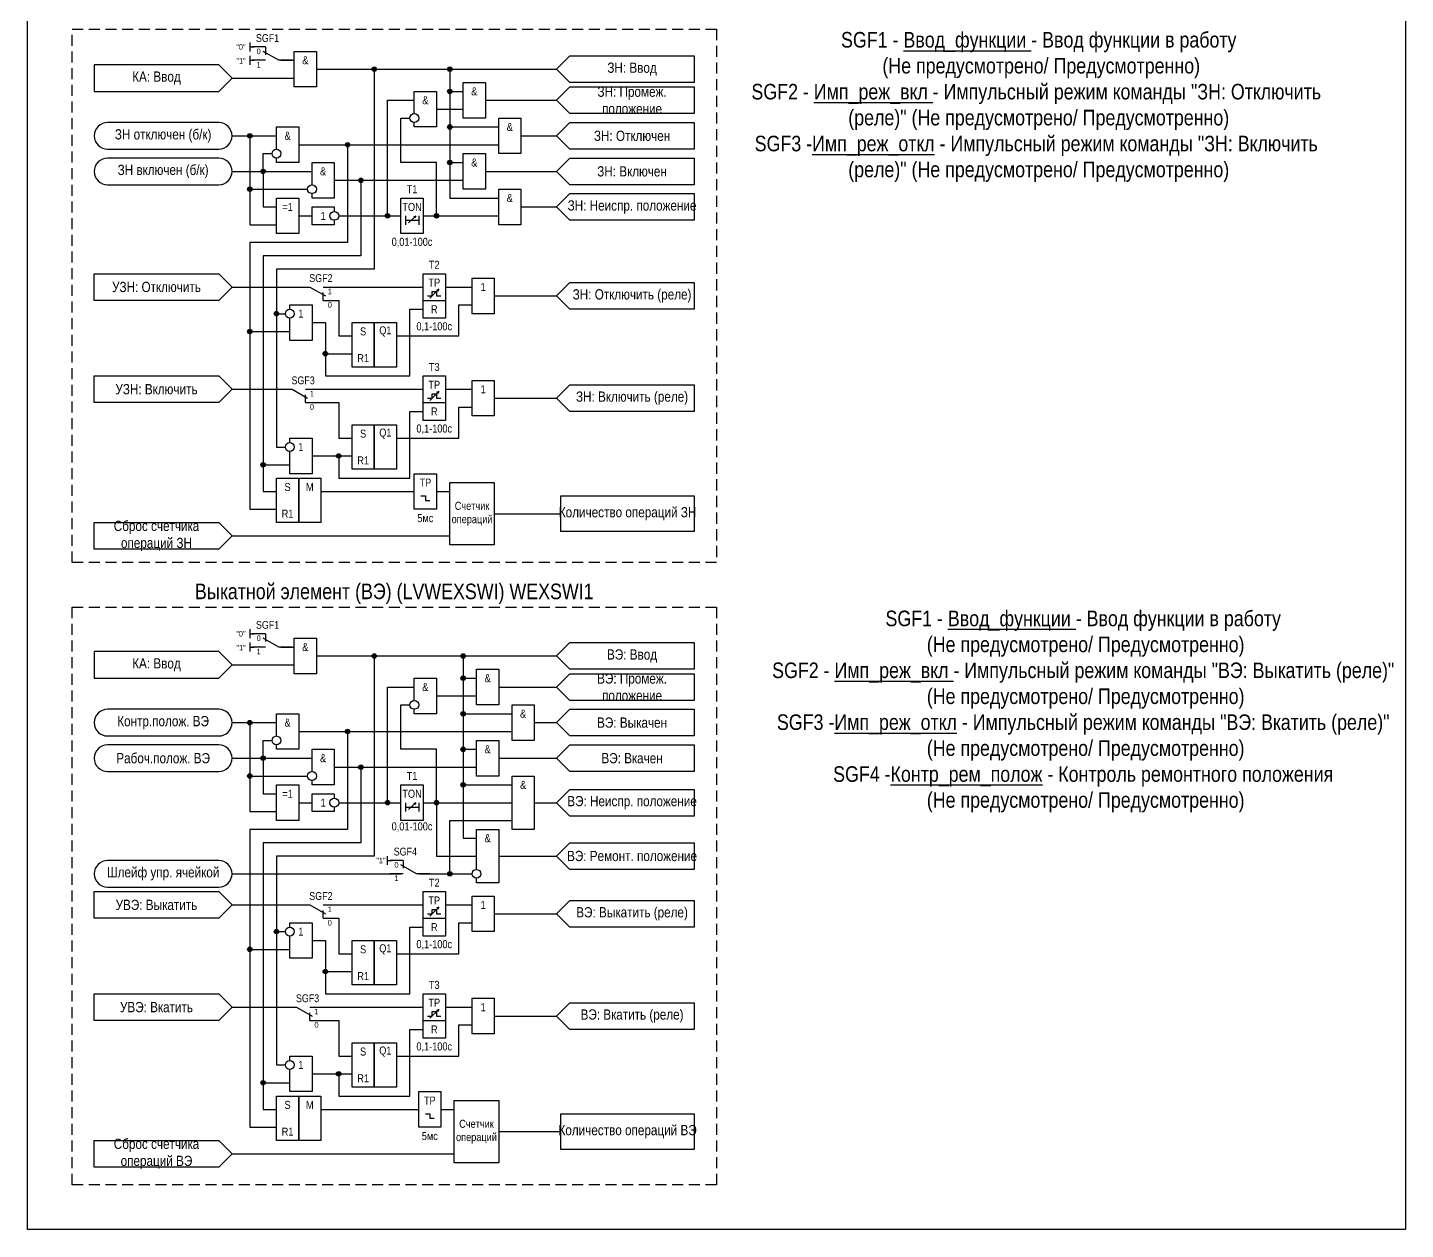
# Model space of a CAD drawing. Header units: millimetres. Extents: x -2266 to 475, y 0 to 470.
# Drawn here: x -2253 to -1943, y 8 to 278.4 of the extents above; entities that cross this region are included whole.
import ezdxf
from ezdxf.enums import TextEntityAlignment as Align

# ---------------------------------------------------------------- set-up
doc = ezdxf.new("R2010")
doc.units = ezdxf.units.MM
doc.linetypes.add('штриховая2', pattern=[0.375, 0.25, -0.125])
doc.layers.add('TEXT', color=7, linetype='Continuous', lineweight=25)
doc.layers.add('Основная', color=7, linetype='Continuous')
doc.styles.add('2.5_Gost_RD', font='ARIALN.TTF', dxfattribs={"height": 2.5})
doc.styles.add('3.5_Gost_RD', font='ARIALN.TTF', dxfattribs={"height": 3.5})
doc.styles.add('Вывод', font='ARIALN.TTF', dxfattribs={"height": 2.5})
doc.styles.add('Компонент', font='ARIALN.TTF', dxfattribs={"height": 3.5})

# ---------------------------------------------------------------- blocks, each defined once
blk = doc.blocks.new('Точка')
at = {"ltscale": 100}
h = blk.add_hatch(color=256, dxfattribs=at)
h.dxf.hatch_style = 1
edge = h.paths.add_edge_path()
edge.add_arc((0, 0), 0.5, 0, 360)
blk.add_circle((0, 0), 0.5, dxfattribs=at)
blk = doc.blocks.new('*U958')
at = {"layer": 'Основная', "color": 0}
blk.add_line((0, 0), (7, 4), dxfattribs=at)
at = {"layer": 'Основная', "ltscale": 0.35}
blk.add_line((6, 6), (6, 2.5), dxfattribs=at)
blk = doc.blocks.new('*U1055')
at = {"layer": 'Основная', "color": 0}
for p, q in [((-3, 6), (-9, 6)), ((-3, 0), (-9, 0)), ((9, 0), (3, 0))]:
    blk.add_line(p, q, dxfattribs=at)
at = {"layer": 'Основная', "ltscale": 0.25, "xscale": -1}
blk.add_blockref('*U958', (3, 0), dxfattribs=at)
at = {"layer": 'Основная'}
for tag, height, style, p in [('В1', 2.5, 'Вывод', (-13, 6)), ('ОУ', 3.5, 'Компонент', (-2, 10)), ('В2', 2.5, 'Вывод', (-6, 4)), ('В3', 2.5, 'Вывод', (-6, -2))]:
    blk.add_attdef(tag, text='', height=height, dxfattribs=dict(at, style=style)).set_placement(p, align=Align.MIDDLE_CENTER)
blk = doc.blocks.new('*U985')
at = {"layer": 'Основная', "color": 0}
for p, q in [((-3, 6), (-9, 6)), ((-3, 0), (-9, 0)), ((9, 0), (3, 0))]:
    blk.add_line(p, q, dxfattribs=at)
at = {"layer": 'Основная', "ltscale": 0.25, "xscale": -1}
blk.add_blockref('*U958', (3, 0), dxfattribs=at)
at = {"layer": 'Основная'}
for tag, height, style, p in [('В1', 2.5, 'Вывод', (-14, 6)), ('ОУ', 3.5, 'Компонент', (-2, 10)), ('В2', 2.5, 'Вывод', (-6, 4)), ('В3', 2.5, 'Вывод', (-6, -2))]:
    blk.add_attdef(tag, text='', height=height, dxfattribs=dict(at, style=style)).set_placement(p, align=Align.MIDDLE_CENTER)
blk = doc.blocks.new('*U1049')
at = {"layer": 'Основная', "color": 0}
for p, q in [((-9, 0), (-3, 0)), ((3, 6), (9, 6)), ((3, 0), (9, 0))]:
    blk.add_line(p, q, dxfattribs=at)
at = {"layer": 'Основная', "ltscale": 0.25}
blk.add_blockref('*U958', (-3, 0), dxfattribs=at)
at = {"layer": 'Основная'}
for tag, height, style, p in [('В2', 2.5, 'Вывод', (6, 8)), ('В1', 2.5, 'Вывод', (14, 6)), ('В3', 2.5, 'Вывод', (6, 2)), ('ОУ', 3.5, 'Компонент', (2, -4))]:
    blk.add_attdef(tag, text='', height=height, dxfattribs=dict(at, style=style)).set_placement(p, align=Align.MIDDLE_CENTER)

msp = doc.modelspace()

# ---------------------------------------------------------------- linework, layer by layer
at = {"ltscale": 100}
for p, q in [((-2203, 275), (-2203, 273)), ((-2203, 274), (-2202, 274)), ((-2203, 272), (-2203, 270)), ((-2203, 271), (-2202, 271)), ((-2164, 236), (-2164, 236)), ((-2162.5, 217.5), (-2160.5, 219.5)), ((-2160.5, 219.5), (-2161.01, 219.25)), ((-2160.5, 219.5), (-2160.74, 219.02)), ((-2162.5, 194.5), (-2160.5, 196.5)), ((-2160.5, 196.5), (-2161.01, 196.25)), ((-2160.5, 196.5), (-2160.74, 196.02)), ((-2163.5, 172), (-2162.5, 172)), ((-2203, 143), (-2203, 141)), ((-2203, 142), (-2202, 142)), ((-2203, 140), (-2203, 138)), ((-2203, 139), (-2202, 139)), ((-2193, 139), (-2193, 139)), ((-2164, 104), (-2164, 104)), ((-2172, 90), (-2172, 92)), ((-2172, 91), (-2171, 91)), ((-2162.5, 78.5), (-2160.5, 80.5)), ((-2160.5, 80.5), (-2161.01, 80.25)), ((-2160.5, 80.5), (-2160.74, 80.02)), ((-2162.5, 55.5), (-2160.5, 57.5)), ((-2160.5, 57.5), (-2161.01, 57.25)), ((-2160.5, 57.5), (-2160.74, 57.02)), ((-2162.5, 33), (-2161.5, 33))]:
    msp.add_line(p, q, dxfattribs=at)
at = {"color": 7, "ltscale": 100}
for p, q in [((-2167.3, 234.46), (-2165.63, 235.95)), ((-2165.63, 235.95), (-2166.15, 235.73)), ((-2165.63, 235.95), (-2165.89, 235.48)), ((-2167.3, 102.46), (-2165.63, 103.95)), ((-2165.63, 103.95), (-2166.15, 103.73)), ((-2165.63, 103.95), (-2165.89, 103.48))]:
    msp.add_line(p, q, dxfattribs=at)
at = {"color": 3, "ltscale": 100}
msp.add_lwpolyline([(-2253, 458), (-1943, 458), (-1943, 8), (-2253, 8)], close=True, dxfattribs=at)
at = {"linetype": 'штриховая2', "ltscale": 10}
for points in [[(-2098, 158), (-2243, 158), (-2243, 278), (-2098, 278)], [(-2098, 18), (-2243, 18), (-2243, 148), (-2098, 148)]]:
    msp.add_lwpolyline(points, close=True, dxfattribs=at)
at = {"ltscale": 100}
for points in [[(-2193, 273), (-2188, 273), (-2188, 265), (-2193, 265)], [(-2238, 270), (-2238, 264), (-2210, 264), (-2207, 267), (-2210, 270)], [(-2155, 266), (-2150, 266), (-2150, 258), (-2155, 258)], [(-2147, 258), (-2142, 258), (-2142, 250), (-2147, 250)], [(-2155, 250), (-2150, 250), (-2150, 242), (-2155, 242)], [(-2147, 242), (-2142, 242), (-2142, 234), (-2147, 234)], [(-2197, 240), (-2192, 240), (-2192, 232), (-2197, 232)], [(-2169, 240), (-2164, 240), (-2164, 232), (-2169, 232)], [(-2238, 223), (-2210, 223), (-2207, 220), (-2210, 217), (-2238, 217)], [(-2164, 223), (-2159, 223), (-2159, 213), (-2164, 213)], [(-2153, 222), (-2148, 222), (-2148, 214), (-2153, 214)], [(-2164, 217), (-2159, 217), (-2159, 213), (-2164, 213)], [(-2180, 212), (-2175, 212), (-2175, 202), (-2180, 202)], [(-2175, 212), (-2170, 212), (-2170, 202), (-2175, 202)], [(-2238, 200), (-2210, 200), (-2207, 197), (-2210, 194), (-2238, 194)], [(-2164, 200), (-2159, 200), (-2159, 190), (-2164, 190)], [(-2153, 199), (-2148, 199), (-2148, 191), (-2153, 191)], [(-2164, 194), (-2159, 194), (-2159, 190), (-2164, 190)], [(-2180, 189), (-2175, 189), (-2175, 179), (-2180, 179)], [(-2175, 189), (-2170, 189), (-2170, 179), (-2175, 179)], [(-2197, 177), (-2192, 177), (-2192, 167), (-2197, 167)], [(-2192, 177), (-2187, 177), (-2187, 167), (-2192, 167)], [(-2166, 178), (-2161, 178), (-2161, 170), (-2166, 170)], [(-2158, 176), (-2148, 176), (-2148, 162), (-2158, 162)], [(-2133, 173), (-2103, 173), (-2103, 165), (-2133, 165)], [(-2238, 167), (-2210, 167), (-2207, 164), (-2210, 161), (-2238, 161)], [(-2193, 141), (-2188, 141), (-2188, 133), (-2193, 133)], [(-2238, 138), (-2238, 132), (-2210, 132), (-2207, 135), (-2210, 138)], [(-2152, 134), (-2147, 134), (-2147, 126), (-2152, 126)], [(-2144, 126), (-2139, 126), (-2139, 118), (-2144, 118)], [(-2152, 118), (-2147, 118), (-2147, 110), (-2152, 110)], [(-2144, 110), (-2139, 110), (-2139, 98), (-2144, 98)], [(-2197, 108), (-2192, 108), (-2192, 100), (-2197, 100)], [(-2169, 108), (-2164, 108), (-2164, 100), (-2169, 100)], [(-2238, 84), (-2210, 84), (-2207, 81), (-2210, 78), (-2238, 78)], [(-2164, 84), (-2159, 84), (-2159, 74), (-2164, 74)], [(-2153, 83), (-2148, 83), (-2148, 75), (-2153, 75)], [(-2164, 78), (-2159, 78), (-2159, 74), (-2164, 74)], [(-2180, 73), (-2175, 73), (-2175, 63), (-2180, 63)], [(-2175, 73), (-2170, 73), (-2170, 63), (-2175, 63)], [(-2238, 61), (-2210, 61), (-2207, 58), (-2210, 55), (-2238, 55)], [(-2164, 61), (-2159, 61), (-2159, 51), (-2164, 51)], [(-2153, 60), (-2148, 60), (-2148, 52), (-2153, 52)], [(-2164, 55), (-2159, 55), (-2159, 51), (-2164, 51)], [(-2180, 50), (-2175, 50), (-2175, 40), (-2180, 40)], [(-2175, 50), (-2170, 50), (-2170, 40), (-2175, 40)], [(-2197, 38), (-2192, 38), (-2192, 28), (-2197, 28)], [(-2192, 38), (-2187, 38), (-2187, 28), (-2192, 28)], [(-2165, 39), (-2160, 39), (-2160, 31), (-2165, 31)], [(-2157, 37), (-2147, 37), (-2147, 23), (-2157, 23)], [(-2133, 34), (-2103, 34), (-2103, 26), (-2133, 26)], [(-2238, 28), (-2210, 28), (-2207, 25), (-2210, 22), (-2238, 22)]]:
    msp.add_lwpolyline(points, close=True, dxfattribs=at)
for points in [[(-2196, 271), (-2193, 271)], [(-2134, 269), (-2131, 272), (-2103, 272), (-2103, 266), (-2131, 266), (-2134, 269)], [(-2207, 267), (-2193, 267)], [(-2188, 269), (-2175, 269), (-2175, 224), (-2197, 224), (-2197, 184), (-2195, 184)], [(-2188, 269), (-2175, 269), (-2175, 224), (-2197, 224), (-2197, 214), (-2195, 214)], [(-2188, 269), (-2134, 269)], [(-2188, 269), (-2158, 269), (-2158, 264), (-2155, 264)], [(-2188, 269), (-2158, 269), (-2158, 256), (-2147, 256)], [(-2188, 269), (-2158, 269), (-2158, 248), (-2155, 248)], [(-2188, 269), (-2158, 269), (-2158, 240), (-2147, 240)], [(-2166, 259), (-2166, 264), (-2161, 264), (-2161, 256), (-2166, 256), (-2166, 257)], [(-2134, 262), (-2131, 265), (-2103, 265), (-2103, 259), (-2131, 259), (-2134, 262)], [(-2183, 236), (-2172, 236), (-2172, 262), (-2166, 262)], [(-2150, 262), (-2134, 262)], [(-2164, 236), (-2161, 236), (-2161, 248), (-2169, 248), (-2169, 258), (-2167, 258)], [(-2161, 260), (-2155, 260)], [(-2197, 251), (-2197, 256), (-2192, 256), (-2192, 248), (-2197, 248), (-2197, 249)], [(-2134, 254), (-2131, 257), (-2103, 257), (-2103, 251), (-2131, 251), (-2134, 254)], [(-2207, 254), (-2197, 254)], [(-2207, 254), (-2203, 254), (-2203, 242), (-2190, 242)], [(-2207, 254), (-2203, 254), (-2203, 234), (-2197, 234)], [(-2192, 252), (-2181, 252), (-2181, 230), (-2203, 230), (-2203, 170), (-2197, 170)], [(-2192, 252), (-2181, 252), (-2181, 230), (-2203, 230), (-2203, 210), (-2194, 210)], [(-2192, 252), (-2147, 252)], [(-2142, 254), (-2134, 254)], [(-2207, 246), (-2200, 246), (-2200, 250), (-2198, 250)], [(-2189, 243), (-2189, 248), (-2184, 248), (-2184, 240), (-2189, 240), (-2189, 241)], [(-2134, 246), (-2131, 249), (-2103, 249), (-2103, 243), (-2131, 243), (-2134, 246)], [(-2207, 246), (-2189, 246)], [(-2207, 246), (-2200, 246), (-2200, 238), (-2197, 238)], [(-2150, 246), (-2134, 246)], [(-2184, 244), (-2178, 244), (-2178, 227), (-2200, 227), (-2200, 174), (-2197, 174)], [(-2184, 244), (-2178, 244), (-2178, 227), (-2200, 227), (-2200, 180), (-2194, 180)], [(-2184, 244), (-2155, 244)], [(-2134, 238), (-2131, 241), (-2103, 241), (-2103, 235), (-2131, 235), (-2134, 238)], [(-2192, 236), (-2189, 236)], [(-2184, 235), (-2184, 234), (-2189, 234), (-2189, 238), (-2184, 238), (-2184, 237)], [(-2183, 236), (-2169, 236)], [(-2168, 236), (-2168, 234)], [(-2165, 236), (-2165, 234)], [(-2164, 236), (-2147, 236)], [(-2142, 238), (-2134, 238)], [(-2168, 235), (-2165, 235)], [(-2134, 218), (-2131, 221), (-2103, 221), (-2103, 215), (-2131, 215), (-2134, 218)], [(-2207, 220), (-2190, 220)], [(-2186, 220), (-2164, 220)], [(-2186, 217), (-2183, 217), (-2183, 209), (-2180, 209)], [(-2163, 218), (-2162, 218), (-2162, 219), (-2161, 219), (-2161, 218), (-2160, 218)], [(-2159, 220), (-2153, 220)], [(-2148, 218), (-2134, 218)], [(-2194, 215), (-2194, 216), (-2189, 216), (-2189, 208), (-2194, 208), (-2194, 213)], [(-2189, 212), (-2186, 212), (-2186, 200), (-2167, 200), (-2167, 215), (-2164, 215)], [(-2170, 209), (-2156, 209), (-2156, 216), (-2153, 216)], [(-2189, 212), (-2186, 212), (-2186, 205), (-2180, 205)], [(-2207, 197), (-2194, 197)], [(-2190, 197), (-2164, 197)], [(-2163, 195), (-2162, 195), (-2162, 196), (-2161, 196), (-2161, 195), (-2160, 195)], [(-2159, 197), (-2153, 197)], [(-2134, 195), (-2131, 198), (-2103, 198), (-2103, 192), (-2131, 192), (-2134, 195)], [(-2190, 194), (-2183, 194), (-2183, 186), (-2180, 186)], [(-2170, 186), (-2156, 186), (-2156, 193), (-2153, 193)], [(-2148, 195), (-2134, 195)], [(-2189, 182), (-2183, 182), (-2183, 177), (-2167, 177), (-2167, 192), (-2164, 192)], [(-2194, 185), (-2194, 186), (-2189, 186), (-2189, 178), (-2194, 178), (-2194, 183)], [(-2189, 182), (-2180, 182)], [(-2187, 174), (-2166, 174)], [(-2161, 174), (-2158, 174)], [(-2164.5, 173), (-2163.5, 173)], [(-2163.5, 173), (-2163.5, 172)], [(-2148, 169), (-2133, 169)], [(-2207, 164), (-2158, 164)], [(-2134, 137), (-2131, 140), (-2103, 140), (-2103, 134), (-2131, 134), (-2134, 137)], [(-2188, 137), (-2175, 137), (-2175, 92), (-2197, 92), (-2197, 75), (-2195, 75)], [(-2188, 137), (-2175, 137), (-2175, 92), (-2197, 92), (-2197, 45), (-2195, 45)], [(-2196, 139), (-2193, 139)], [(-2188, 137), (-2134, 137)], [(-2188, 137), (-2155, 137), (-2155, 132), (-2152, 132)], [(-2188, 137), (-2155, 137), (-2155, 124), (-2144, 124)], [(-2188, 137), (-2155, 137), (-2155, 116), (-2152, 116)], [(-2188, 137), (-2155, 137), (-2155, 108), (-2144, 108)], [(-2188, 137), (-2155, 137), (-2155, 96), (-2152, 96)], [(-2207, 135), (-2193, 135)], [(-2166, 127), (-2166, 132), (-2161, 132), (-2161, 124), (-2166, 124), (-2166, 125)], [(-2134, 130), (-2131, 133), (-2103, 133), (-2103, 127), (-2131, 127), (-2134, 130)], [(-2183, 104), (-2172, 104), (-2172, 130), (-2166, 130)], [(-2161, 128), (-2152, 128)], [(-2147, 130), (-2134, 130)], [(-2197, 119), (-2197, 124), (-2192, 124), (-2192, 116), (-2197, 116), (-2197, 117)], [(-2164, 104), (-2161, 104), (-2161, 116), (-2169, 116), (-2169, 126), (-2167, 126)], [(-2134, 122), (-2131, 125), (-2103, 125), (-2103, 119), (-2131, 119), (-2134, 122)], [(-2207, 122), (-2197, 122)], [(-2207, 122), (-2203, 122), (-2203, 110), (-2190, 110)], [(-2207, 122), (-2203, 122), (-2203, 102), (-2197, 102)], [(-2139, 122), (-2134, 122)], [(-2207, 114), (-2200, 114), (-2200, 118), (-2198, 118)], [(-2192, 120), (-2181, 120), (-2181, 98), (-2203, 98), (-2203, 31), (-2197, 31)], [(-2192, 120), (-2181, 120), (-2181, 98), (-2203, 98), (-2203, 71), (-2194, 71), (-2194, 71)], [(-2192, 120), (-2144, 120)], [(-2189, 111), (-2189, 116), (-2184, 116), (-2184, 108), (-2189, 108), (-2189, 109)], [(-2134, 114), (-2131, 117), (-2103, 117), (-2103, 111), (-2131, 111), (-2134, 114)], [(-2207, 114), (-2189, 114)], [(-2207, 114), (-2200, 114), (-2200, 106), (-2197, 106)], [(-2184, 112), (-2178, 112), (-2178, 95), (-2200, 95), (-2200, 35), (-2197, 35)], [(-2184, 112), (-2178, 112), (-2178, 95), (-2200, 95), (-2200, 41), (-2194, 41)], [(-2184, 112), (-2152, 112)], [(-2147, 114), (-2134, 114)], [(-2184, 103), (-2184, 102), (-2189, 102), (-2189, 106), (-2184, 106), (-2184, 105)], [(-2134, 104), (-2131, 107), (-2103, 107), (-2103, 101), (-2131, 101), (-2134, 104)], [(-2192, 104), (-2189, 104)], [(-2183, 104), (-2169, 104)], [(-2168, 104), (-2168, 102)], [(-2168, 103), (-2165, 103)], [(-2165, 104), (-2165, 102)], [(-2164, 104), (-2144, 104)], [(-2164, 104), (-2161, 104), (-2161, 92), (-2152, 92)], [(-2139, 104), (-2134, 104)], [(-2165, 88), (-2158, 88), (-2158, 100), (-2144, 100)], [(-2152, 89), (-2152, 98), (-2147, 98), (-2147, 86), (-2152, 86), (-2152, 87)], [(-2134, 92), (-2131, 95), (-2103, 95), (-2103, 89), (-2131, 89), (-2134, 92)], [(-2147, 92), (-2134, 92)], [(-2207, 88), (-2169, 88)], [(-2165, 88), (-2153, 88)], [(-2207, 81), (-2190, 81)], [(-2186, 81), (-2164, 81)], [(-2159, 81), (-2153, 81)], [(-2134, 79), (-2131, 82), (-2103, 82), (-2103, 76), (-2131, 76), (-2134, 79)], [(-2186, 78), (-2183, 78), (-2183, 70), (-2180, 70)], [(-2163, 79), (-2162, 79), (-2162, 80), (-2161, 80), (-2161, 79), (-2160, 79)], [(-2148, 79), (-2134, 79)], [(-2194, 76), (-2194, 77), (-2189, 77), (-2189, 69), (-2194, 69), (-2194, 74)], [(-2189, 73), (-2186, 73), (-2186, 61), (-2167, 61), (-2167, 76), (-2164, 76)], [(-2170, 70), (-2156, 70), (-2156, 77), (-2153, 77)], [(-2189, 73), (-2186, 73), (-2186, 66), (-2180, 66)], [(-2134, 56), (-2131, 59), (-2103, 59), (-2103, 53), (-2131, 53), (-2134, 56)], [(-2207, 58), (-2193, 58)], [(-2189, 58), (-2164, 58)], [(-2163, 56), (-2162, 56), (-2162, 57), (-2161, 57), (-2161, 56), (-2160, 56)], [(-2159, 58), (-2153, 58)], [(-2148, 56), (-2134, 56)], [(-2189, 55), (-2183, 55), (-2183, 47), (-2180, 47)], [(-2189, 43), (-2183, 43), (-2183, 38), (-2167, 38), (-2167, 53), (-2164, 53)], [(-2170, 47), (-2156, 47), (-2156, 54), (-2153, 54)], [(-2194, 46), (-2194, 47), (-2189, 47), (-2189, 39), (-2194, 39), (-2194, 44)], [(-2189, 43), (-2180, 43)], [(-2187, 35), (-2165, 35)], [(-2160, 35), (-2157, 35)], [(-2163.5, 34), (-2162.5, 34)], [(-2162.5, 34), (-2162.5, 33)], [(-2147, 30), (-2133, 30)], [(-2207, 25), (-2157, 25)]]:
    msp.add_lwpolyline(points, dxfattribs=at)
for points in [[(-2235, 251), (-2210, 251, 1), (-2210, 257), (-2235, 257, 1)], [(-2235, 243), (-2210, 243, 1), (-2210, 249), (-2235, 249, 1)], [(-2235, 119), (-2210, 119, 1), (-2210, 125), (-2235, 125, 1)], [(-2235, 111), (-2210, 111, 1), (-2210, 117), (-2235, 117, 1)], [(-2235, 85), (-2210, 85, 1), (-2210, 91), (-2235, 91, 1)]]:
    msp.add_lwpolyline(points, format="xyb", close=True, dxfattribs=at)
for centre in [(-2166, 258), (-2197, 250), (-2189, 242), (-2194, 214), (-2194, 184), (-2166, 126), (-2197, 118), (-2189, 110), (-2194, 75), (-2194, 45)]:
    msp.add_circle(centre, 1, dxfattribs=at)
for centre in [(-2184, 236), (-2184, 104), (-2152, 88)]:
    msp.add_circle(centre, 1)

# ---------------------------------------------------------------- block references
for p in [(-2175, 269), (-2158, 269), (-2158, 264), (-2158, 256), (-2158, 248), (-2197, 214), (-2186, 205), (-2183, 182), (-2175, 137), (-2155, 137), (-2155, 132), (-2155, 124), (-2155, 116), (-2155, 108), (-2186, 66), (-2183, 43)]:
    msp.add_blockref('Точка', p, dxfattribs=at)
at = {"color": 2, "ltscale": 100}
for p in [(-2203, 254), (-2181, 252), (-2200, 246), (-2203, 242), (-2178, 244), (-2172, 236), (-2161, 236), (-2203, 210), (-2200, 180), (-2203, 122), (-2181, 120), (-2200, 114), (-2178, 112), (-2203, 110), (-2172, 104), (-2161, 104), (-2158, 88), (-2197, 75), (-2203, 71), (-2200, 41)]:
    msp.add_blockref('Точка', p, dxfattribs=at)
at = {"layer": 'Основная', "ltscale": 0.25, "xscale": 0.5, "yscale": 0.5, "zscale": 0.5}
for name, p, values in [('*U985', (-2198, 271), {'ОУ': 'SGF1', 'В1': '"0"', 'В2': '0', 'В3': '1'}), ('*U985', (-2198, 139), {'ОУ': 'SGF1', 'В1': '"0"', 'В2': '0', 'В3': '1'}), ('*U1055', (-2167, 88), {'ОУ': 'SGF4', 'В1': '"1"', 'В2': '0', 'В3': '1'})]:
    msp.add_blockref(name, p, dxfattribs=at).add_auto_attribs(values)
at = {"layer": 'Основная', "ltscale": 0.25}
ref = msp.add_blockref('*U1049', (-2188, 220), dxfattribs=dict(at, xscale=-0.5, yscale=0.5, zscale=0.5, rotation=180))
ref.add_attrib('ОУ', 'SGF2', dxfattribs={"height": 1.75, "style": 'Компонент'}).set_placement((-2187, 222), align=Align.MIDDLE_CENTER)
ref.add_attrib('В2', '0', dxfattribs={"height": 1.25, "style": 'Вывод'}).set_placement((-2185, 216), align=Align.MIDDLE_CENTER)
ref.add_attrib('В3', '1', dxfattribs={"height": 1.25, "style": 'Вывод'}).set_placement((-2185, 219), align=Align.MIDDLE_CENTER)
ref = msp.add_blockref('*U1049', (-2192, 197), dxfattribs=dict(at, xscale=-0.5, yscale=0.5, zscale=0.5, rotation=180))
ref.add_attrib('ОУ', 'SGF3', dxfattribs={"height": 1.75, "style": 'Компонент'}).set_placement((-2191, 199), align=Align.MIDDLE_CENTER)
ref.add_attrib('В2', '0', dxfattribs={"height": 1.25, "style": 'Вывод'}).set_placement((-2189, 193), align=Align.MIDDLE_CENTER)
ref.add_attrib('В3', '1', dxfattribs={"height": 1.25, "style": 'Вывод'}).set_placement((-2189, 196), align=Align.MIDDLE_CENTER)
ref = msp.add_blockref('*U1049', (-2188, 81), dxfattribs=dict(at, xscale=-0.5, yscale=0.5, zscale=0.5, rotation=180))
ref.add_attrib('ОУ', 'SGF2', dxfattribs={"height": 1.75, "style": 'Компонент'}).set_placement((-2187, 83), align=Align.MIDDLE_CENTER)
ref.add_attrib('В2', '0', dxfattribs={"height": 1.25, "style": 'Вывод'}).set_placement((-2185, 77), align=Align.MIDDLE_CENTER)
ref.add_attrib('В3', '1', dxfattribs={"height": 1.25, "style": 'Вывод'}).set_placement((-2185, 80), align=Align.MIDDLE_CENTER)
ref = msp.add_blockref('*U1049', (-2191, 58), dxfattribs=dict(at, xscale=-0.5, yscale=0.5, zscale=0.5, rotation=180))
ref.add_attrib('ОУ', 'SGF3', dxfattribs={"height": 1.75, "style": 'Компонент'}).set_placement((-2190, 60), align=Align.MIDDLE_CENTER)
ref.add_attrib('В2', '0', dxfattribs={"height": 1.25, "style": 'Вывод'}).set_placement((-2188, 54), align=Align.MIDDLE_CENTER)
ref.add_attrib('В3', '1', dxfattribs={"height": 1.25, "style": 'Вывод'}).set_placement((-2188, 57), align=Align.MIDDLE_CENTER)

# ---------------------------------------------------------------- texts
at = {"color": 30, "ltscale": 100, "char_height": 3.5, "attachment_point": 5, "style": '3.5_Gost_RD'}
for s, insert, width in [('SGF1 - {\\LВвод_функции} - Ввод функции в работу \\P^I(Не предусмотрено/ Предусмотренно)\\PSGF2 - {\\LИмп_реж_вкл} - Импульсный режим команды "ЗН: Отключить ^I(реле)" (Не предусмотрено/ Предусмотренно)\\PSGF3 -{\\LИмп_реж_откл} - Импульсный режим команды "ЗН: Включить ^I(реле)" (Не предусмотрено/ Предусмотренно)', (-2025.5, 260.5), 135), ('Выкатной элемент (ВЭ) (LVWEXSWI) {\\C6;WEXSWI1}', (-2170.5, 151), 145), ('SGF1 - {\\LВвод_функции} - Ввод функции в работу \\P^I(Не предусмотрено/ Предусмотренно)\\PSGF2 - {\\LИмп_реж_вкл} - Импульсный режим команды "ВЭ: Выкатить (реле)" \\P^I(Не предусмотрено/ Предусмотренно)\\PSGF3 -{\\LИмп_реж_откл} - Импульсный режим команды "ВЭ: Вкатить (реле)" \\P^I(Не предусмотрено/ Предусмотренно)\\PSGF4 -{\\LКонтр_рем_полож} - Контроль ремонтного положения \\P^I(Не предусмотрено/ Предусмотренно)', (-2015.5, 124.5), 155)]:
    msp.add_mtext(s, dxfattribs=dict(at, insert=insert, width=width))
at = {"ltscale": 100, "char_height": 1.25, "attachment_point": 1, "style": '3.5_Gost_RD'}
for insert in [(-2206, 271.5), (-2206, 139.5)]:
    msp.add_mtext_dynamic_manual_height_columns('"1"', width=2, gutter_width=17.5, heights=[0], dxfattribs=dict(at, insert=insert))
at = {"ltscale": 100, "attachment_point": 5, "style": '2.5_Gost_RD'}
for s, insert, char_height, width in [('&', (-2190.5, 271), 1.8, 5), ('ЗН: Ввод', (-2117, 269), 2.3, 28), ('&', (-2152.5, 264), 1.8, 5), ('ЗН: Промеж. положение', (-2117, 262), 2.3, 28), ('&', (-2163.5, 262), 1.8, 5), ('ЗН отключен (б/к)', (-2222.5, 254), 2.3, 31), ('&', (-2194.5, 254), 1.8, 5), ('&', (-2144.5, 256), 1.8, 5), ('ЗН: Отключен', (-2117, 254), 2.3, 28), ('&', (-2152.5, 248), 1.8, 5), ('ЗН включен (б/к)', (-2222.5, 246), 2.3, 31), ('&', (-2186.5, 246), 1.8, 5), ('ЗН: Включен', (-2117, 246), 2.3, 28), ('T1', (-2166.5, 242), 1.8, 5), ('=1', (-2194.5, 238), 1.8, 5), ('TON', (-2166.5, 238), 1.8, 5), ('&', (-2144.5, 240), 1.8, 5), ('ЗН: Неиспр. положение', (-2117, 238), 2.3, 28), ('1', (-2186.5, 236), 1.8, 5), ('0,01-100с', (-2166.5, 230), 1.8, 5), ('T2', (-2161.5, 225), 1.8, 5), ('УЗН: Отключить', (-2224, 220), 2.3, 28), ('TP', (-2161.5, 221), 1.8, 5), ('1', (-2150.5, 220), 1.8, 5), ('ЗН: Отключить (реле)', (-2117, 218), 2.3, 28), ('1', (-2191.5, 214), 1.8, 5), ('R', (-2161.5, 215), 1.8, 5), ('S', (-2177.5, 210), 1.8, 5), ('Q1', (-2172.5, 210), 1.8, 5), ('0,1-100с', (-2161.5, 211), 1.8, 5), ('R1', (-2177.5, 204), 1.8, 5), ('T3', (-2161.5, 202), 1.8, 5), ('TP', (-2161.5, 198), 1.8, 5), ('УЗН: Включить', (-2224, 197), 2.3, 28), ('1', (-2150.5, 197), 1.8, 5), ('ЗН: Включить (реле)', (-2117, 195), 2.3, 28), ('R', (-2161.5, 192), 1.8, 5), ('S', (-2177.5, 187), 1.8, 5), ('Q1', (-2172.5, 187), 1.8, 5), ('0,1-100с', (-2161.5, 188), 1.8, 5), ('1', (-2191.5, 184), 1.8, 5), ('R1', (-2177.5, 181), 1.8, 5), ('TP', (-2163.5, 176), 1.8, 5), ('S', (-2194.5, 175), 1.8, 5), ('М', (-2189.5, 175), 1.8, 5), ('Счетчик^Jопераций', (-2153, 169), 1.8, 10), ('Количество операций ЗН', (-2118, 169), 2.3, 30), ('Сброс счетчика операций ЗН', (-2224, 164), 2.3, 28), ('R1', (-2194.5, 169), 1.8, 5), ('5мс', (-2163.5, 168), 1.8, 5), ('&', (-2190.5, 139), 1.8, 5), ('ВЭ: Ввод', (-2117, 137), 2.3, 28), ('&', (-2163.5, 130), 1.8, 5), ('&', (-2149.5, 132), 1.8, 5), ('ВЭ: Промеж. положение', (-2117, 130), 2.3, 28), ('&', (-2141.5, 124), 1.8, 5), ('Контр.полож. ВЭ', (-2222.5, 122), 2.3, 31), ('&', (-2194.5, 122), 1.8, 5), ('ВЭ: Выкачен', (-2117, 122), 2.3, 28), ('\\pt18.4;Рабоч.полож. ВЭ', (-2222.5, 114), 2.3, 31), ('&', (-2186.5, 114), 1.8, 5), ('&', (-2149.5, 116), 1.8, 5), ('ВЭ: Вкачен', (-2117, 114), 2.3, 28), ('T1', (-2166.5, 110), 1.8, 5), ('&', (-2141.5, 108), 1.8, 5), ('=1', (-2194.5, 106), 1.8, 5), ('TON', (-2166.5, 106), 1.8, 5), ('ВЭ: Неиспр. положение', (-2117, 104), 2.3, 28), ('1', (-2186.5, 104), 1.8, 5), ('0,01-100с', (-2166.5, 98.5), 1.8, 5), ('&', (-2149.5, 96), 1.8, 5), ('ВЭ: Ремонт. положение', (-2117, 92), 2.3, 28), ('Шлейф упр. ячейкой', (-2222.5, 88), 2.3, 31), ('T2', (-2161.5, 86), 1.8, 5), ('УВЭ: Выкатить', (-2224, 81), 2.3, 28), ('TP', (-2161.5, 82), 1.8, 5), ('1', (-2150.5, 81), 1.8, 5), ('ВЭ: Выкатить (реле)', (-2117, 79), 2.3, 28), ('1', (-2191.5, 75), 1.8, 5), ('R', (-2161.5, 76), 1.8, 5), ('S', (-2177.5, 71), 1.8, 5), ('Q1', (-2172.5, 71), 1.8, 5), ('0,1-100с', (-2161.5, 72), 1.8, 5), ('R1', (-2177.5, 65), 1.8, 5), ('T3', (-2161.5, 63), 1.8, 5), ('УВЭ: Вкатить', (-2224, 58), 2.3, 28), ('TP', (-2161.5, 59), 1.8, 5), ('1', (-2150.5, 58), 1.8, 5), ('ВЭ: Вкатить (реле)', (-2117, 56), 2.3, 28), ('R', (-2161.5, 53), 1.8, 5), ('0,1-100с', (-2161.5, 49), 1.8, 5), ('S', (-2177.5, 48), 1.8, 5), ('Q1', (-2172.5, 48), 1.8, 5), ('1', (-2191.5, 45), 1.8, 5), ('R1', (-2177.5, 42), 1.8, 5), ('TP', (-2162.5, 37), 1.8, 5), ('S', (-2194.5, 36), 1.8, 5), ('М', (-2189.5, 36), 1.8, 5), ('Счетчик^Jопераций', (-2152, 30), 1.8, 10), ('Количество операций ВЭ', (-2118, 30), 2.3, 30), ('Сброс счетчика операций ВЭ', (-2224, 25), 2.3, 28), ('R1', (-2194.5, 30), 1.8, 5), ('5мс', (-2162.5, 29), 1.8, 5)]:
    msp.add_mtext(s, dxfattribs=dict(at, insert=insert, char_height=char_height, width=width))
at = {"layer": 'TEXT', "ltscale": 100, "char_height": 2.3, "width": 28, "attachment_point": 5, "style": '2.5_Gost_RD'}
for insert in [(-2224, 267), (-2224, 135)]:
    msp.add_mtext('КА: Ввод', dxfattribs=dict(at, insert=insert))

doc.saveas('drawing.dxf')
